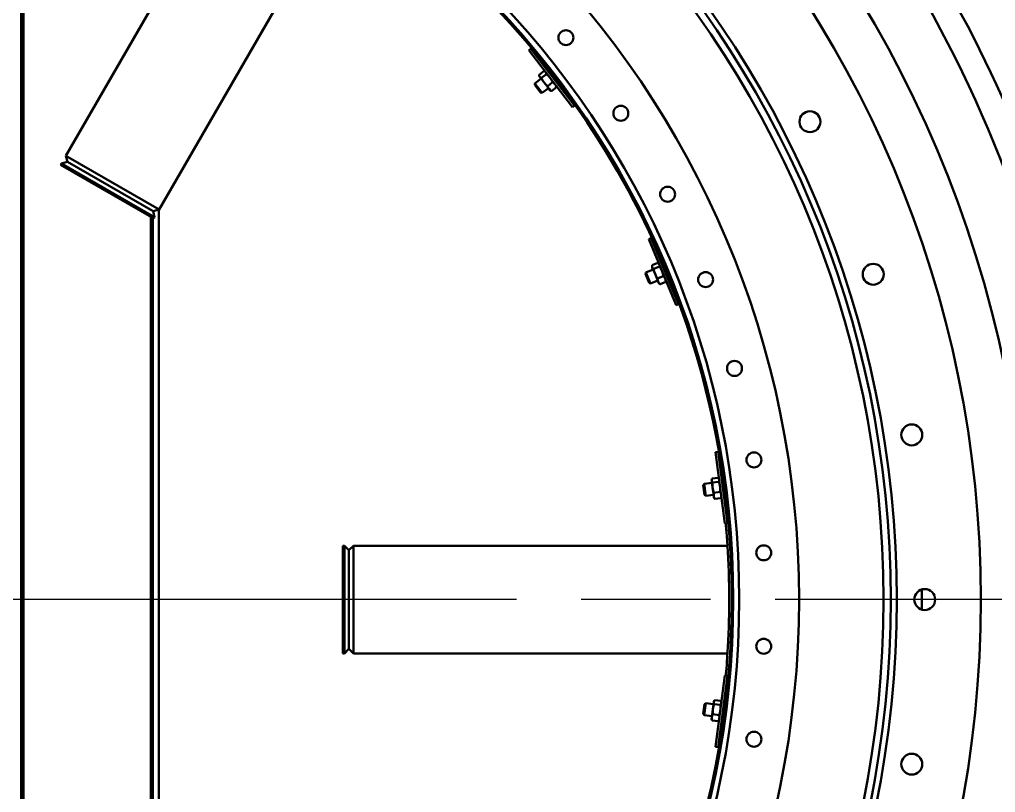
# Model space of a CAD drawing. Header units: inches. Extents: x 11 to 1621, y 11 to 1332.
# Drawn here: x 1253.37 to 1294.15, y 350.31 to 382.63 of the extents above; entities that cross this region are included whole.
import ezdxf

# ---------------------------------------------------------------- set-up
doc = ezdxf.new("R2010")
doc.units = ezdxf.units.IN
doc.header["$LTSCALE"] = 48
doc.header["$MEASUREMENT"] = 0
doc.linetypes.add('CHAIN', pattern=[0.7087, 0.4724, -0.0591, 0.1181, -0.0591])
doc.layers.add('Center Mark (ANSI)', color=7, linetype='Continuous', lineweight=25)
doc.layers.add('Visible (ANSI)', color=7, linetype='Continuous', lineweight=50)

msp = doc.modelspace()

# ---------------------------------------------------------------- linework, layer by layer
at = {"layer": 'Center Mark (ANSI)', "linetype": 'CHAIN', "ltscale": 0.952448}
msp.add_line((1338.941663, 358.380235), (1150.49666, 358.380235), dxfattribs=at)
at = {"layer": 'Visible (ANSI)'}
for p, q in [((1253.446979, 393.770084), (1253.446979, 322.990386)), ((1253.538693, 393.753764), (1253.538693, 323.006706)), ((1255.310922, 376.933996), (1263.127313, 390.472382)), ((1259.208037, 374.683996), (1267.024427, 388.222382)), ((1274.741696, 381.406748), (1274.654903, 381.340149)), ((1276.481188, 378.960089), (1274.654903, 381.340149)), ((1276.567981, 379.026688), (1274.741696, 381.406748)), ((1275.285238, 380.474244), (1275.079841, 380.316638)), ((1275.167536, 380.157915), (1274.906777, 379.957829)), ((1275.09144, 380.257085), (1275.084062, 380.290368)), ((1275.09144, 380.257085), (1275.108818, 380.234438)), ((1275.108818, 380.234438), (1275.289929, 379.99841)), ((1275.386114, 380.34278), (1275.180717, 380.185174)), ((1275.33976, 380.447627), (1275.309521, 380.463368)), ((1275.555235, 380.455408), (1275.502648, 380.415056)), ((1274.899191, 379.892528), (1274.906777, 379.957829)), ((1275.146119, 379.570725), (1274.899191, 379.892528)), ((1274.906777, 379.957829), (1275.211158, 379.561152)), ((1275.471916, 379.761239), (1275.211158, 379.561152)), ((1275.289929, 379.99841), (1275.500837, 379.723549)), ((1275.64746, 380.002187), (1275.442063, 379.844581)), ((1275.500837, 379.723549), (1275.548011, 379.66207)), ((1275.548011, 379.66207), (1275.578251, 379.646328)), ((1275.80793, 379.793058), (1275.602534, 379.635452)), ((1275.796331, 379.852612), (1275.80371, 379.819329)), ((1275.859616, 380.058731), (1275.807029, 380.01838)), ((1275.146119, 379.570725), (1275.211158, 379.561152)), ((1276.567981, 379.026688), (1276.481188, 378.960089)), ((1255.310922, 376.933996), (1259.208037, 374.683996)), ((1255.379552, 376.677866), (1255.310922, 376.933996)), ((1255.123422, 376.609237), (1255.092172, 376.55511)), ((1255.092172, 376.55511), (1258.989287, 374.30511)), ((1255.379552, 376.677866), (1255.123422, 376.609237)), ((1259.020537, 374.359237), (1255.123422, 376.609237)), ((1258.951907, 374.615366), (1255.379552, 376.677866)), ((1255.379552, 376.677866), (1258.951907, 374.615366)), ((1258.855266, 374.382487), (1258.855266, 342.377983)), ((1258.951907, 374.615366), (1259.208037, 374.683996)), ((1258.951907, 374.615366), (1259.020537, 374.359237)), ((1259.020537, 374.359237), (1258.989287, 374.30511)), ((1259.196979, 374.681033), (1259.196979, 342.079436)), ((1258.946979, 342.430934), (1258.946979, 374.329536)), ((1279.735891, 373.782157), (1279.6794, 373.755418)), ((1279.762833, 373.493041), (1279.66176, 373.451176)), ((1280.809811, 370.679537), (1279.66176, 373.451176)), ((1280.910883, 370.721403), (1279.762833, 373.493041)), ((1279.803105, 372.292031), (1279.804592, 372.32609)), ((1280.046504, 372.451633), (1279.807315, 372.352558)), ((1280.092279, 372.411811), (1280.067145, 372.434843)), ((1280.302426, 372.363558), (1280.241187, 372.338192)), ((1279.523052, 371.989654), (1279.547281, 372.050766)), ((1279.678277, 371.614907), (1279.523052, 371.989654)), ((1279.85094, 372.176546), (1279.547281, 372.050766)), ((1279.547281, 372.050766), (1279.738623, 371.588827)), ((1279.803105, 372.292031), (1279.814029, 372.265659)), ((1279.814029, 372.265659), (1279.92788, 371.990798)), ((1280.109917, 372.29854), (1279.870728, 372.199465)), ((1279.92788, 371.990798), (1280.060463, 371.670715)), ((1279.678277, 371.614907), (1279.738623, 371.588827)), ((1280.042282, 371.714607), (1279.738623, 371.588827)), ((1280.274206, 371.901911), (1280.035017, 371.802836)), ((1280.060463, 371.670715), (1280.090118, 371.599122)), ((1280.090118, 371.599122), (1280.115252, 371.57609)), ((1280.375082, 371.658375), (1280.135893, 371.5593)), ((1280.379292, 371.718902), (1280.377805, 371.684843)), ((1280.493768, 371.901618), (1280.432529, 371.876252)), ((1280.910883, 370.721403), (1280.809811, 370.679537)), ((1282.56466, 364.549422), (1282.456196, 364.535142)), ((1282.847775, 361.560808), (1282.456196, 364.535142)), ((1282.956239, 361.575087), (1282.56466, 364.549422)), ((1282.292716, 363.378912), (1282.302968, 363.411425)), ((1282.292716, 363.378912), (1282.296442, 363.350611)), ((1282.296442, 363.350611), (1282.335275, 363.055649)), ((1282.569129, 363.470079), (1282.312448, 363.436287)), ((1282.603038, 363.419767), (1282.584721, 363.448519)), ((1281.943945, 363.159321), (1281.983165, 363.21208)), ((1281.996889, 362.757168), (1281.943945, 363.159321)), ((1282.309032, 363.254981), (1281.983165, 363.21208)), ((1281.983165, 363.21208), (1282.048428, 362.716358)), ((1282.590758, 363.30579), (1282.334077, 363.271997)), ((1282.335275, 363.055649), (1282.380496, 362.712158)), ((1282.793536, 363.318768), (1282.727818, 363.310116)), ((1281.996889, 362.757168), (1282.048428, 362.716358)), ((1282.374295, 362.759259), (1282.048428, 362.716358)), ((1282.380496, 362.712158), (1282.390611, 362.635328)), ((1282.646794, 362.880155), (1282.390113, 362.846362)), ((1282.390611, 362.635328), (1282.408928, 362.606576)), ((1282.681201, 362.618809), (1282.42452, 362.585016)), ((1282.700933, 362.676183), (1282.690682, 362.64367)), ((1282.858799, 362.823045), (1282.793081, 362.814393)), ((1282.956239, 361.575087), (1282.847775, 361.560808)), ((1282.949289, 361.627876), (1282.987123, 361.631313)), ((1266.884479, 360.630235), (1266.884479, 356.130235)), ((1266.946979, 360.630235), (1266.884479, 360.630235)), ((1266.946979, 356.130235), (1266.946979, 360.630235)), ((1267.134479, 360.442735), (1266.946979, 360.630235)), ((1267.134479, 360.442735), (1267.321979, 360.630235)), ((1267.321979, 360.630235), (1267.321979, 356.130235)), ((1267.321979, 360.630235), (1282.954761, 360.630235)), ((1267.134479, 356.317735), (1267.134479, 360.442735)), ((1267.134479, 360.442735), (1267.134479, 356.317735)), ((1291.076979, 357.959514), (1291.076979, 358.800956)), ((1266.946979, 356.130235), (1266.884479, 356.130235)), ((1267.134479, 356.317735), (1266.946979, 356.130235)), ((1267.134479, 356.317735), (1267.321979, 356.130235)), ((1267.321979, 356.130235), (1282.954761, 356.130235)), ((1282.456196, 352.225327), (1282.847775, 355.199662)), ((1282.56466, 352.211048), (1282.956239, 355.185382)), ((1282.956239, 355.185382), (1282.847775, 355.199662)), ((1282.949289, 355.132593), (1282.987123, 355.129156)), ((1282.987123, 355.129156), (1282.949289, 355.132593)), ((1282.987123, 355.129156), (1282.949289, 355.132593)), ((1281.943945, 353.601148), (1281.996889, 354.003301)), ((1282.048428, 354.044112), (1281.983165, 353.548389)), ((1281.996889, 354.003301), (1282.048428, 354.044112)), ((1282.374295, 354.001211), (1282.048428, 354.044112)), ((1282.386885, 354.09684), (1282.348052, 353.801878)), ((1282.390611, 354.125141), (1282.386885, 354.09684)), ((1282.390611, 354.125141), (1282.408928, 354.153893)), ((1282.659572, 353.977372), (1282.402891, 354.011165)), ((1282.681201, 354.141661), (1282.42452, 354.175454)), ((1282.700933, 354.084287), (1282.690682, 354.1168)), ((1281.943945, 353.601148), (1281.983165, 353.548389)), ((1282.348052, 353.801878), (1282.302831, 353.458387)), ((1282.603536, 353.551737), (1282.346855, 353.585529)), ((1282.858799, 353.937425), (1282.793081, 353.946076)), ((1282.309032, 353.505488), (1281.983165, 353.548389)), ((1282.302831, 353.458387), (1282.292716, 353.381558)), ((1282.292716, 353.381558), (1282.302968, 353.349044)), ((1282.569129, 353.29039), (1282.312448, 353.324183)), ((1282.603038, 353.340703), (1282.584721, 353.311951)), ((1282.793536, 353.441702), (1282.727818, 353.450354)), ((1282.56466, 352.211048), (1282.456196, 352.225327)), ((1282.551979, 351.936017), (1282.613466, 351.92481))]:
    msp.add_line(p, q, dxfattribs=at)
for centre, radius in [((1247.196979, 358.380235), 48.3125), ((1247.196979, 358.380235), 46.34375), ((1247.196979, 358.380235), 42.829288), ((1247.196979, 358.380235), 42.579288), ((1247.196979, 358.380235), 42.279288), ((1247.196979, 358.380235), 38.75), ((1247.196979, 358.380235), 36.25), ((1247.196979, 358.380235), 36), ((1276.20227, 381.868256), 0.3125), ((1278.498542, 378.707707), 0.3125), ((1286.401267, 378.355817), 0.4375), ((1280.451869, 375.324447), 0.3125), ((1289.043466, 371.976983), 0.4375), ((1282.040847, 371.755543), 0.3125), ((1283.248069, 368.040095), 0.3125), ((1290.655266, 365.263351), 0.4375), ((1284.060308, 364.218812), 0.3125), ((1284.468664, 360.333561), 0.3125), ((1291.196979, 358.380235), 0.4375), ((1284.468664, 356.426909), 0.3125), ((1284.060308, 352.541657), 0.3125), ((1290.655266, 351.497118), 0.4375)]:
    msp.add_circle(centre, radius, dxfattribs=at)
for radius, start, end in [(35.9375, 25.33, 49.67), (51.6875, 10.1048255, 29.4399956), (50.625, 5.6709263, 29.5835118), (35.9375, 349.67, 25.33), (50.625, 330.4164882, 354.5628914), (35.9375, 325.33, 349.67)]:
    msp.add_arc((1247.196979, 358.380235), radius, start, end, dxfattribs=at)
for points, weights in [([(1275.357137, 380.424981), (1275.333729, 380.455487), (1275.285238, 380.474244)], [1, 1.0379548493, 1]), ([(1275.079841, 380.316638), (1275.085409, 380.264945), (1275.108818, 380.234438)], [1, 1.0379548493, 1]), ([(1275.108818, 380.234438), (1275.132226, 380.203932), (1275.180717, 380.185174)], [1, 1.0379548493, 1]), ([(1275.180717, 380.185174), (1275.229283, 380.077445), (1275.289929, 379.99841)], [1, 1.0379548493, 1]), ([(1275.386114, 380.34278), (1275.380546, 380.394474), (1275.357137, 380.424981)], [1, 1.0379548493, 1]), ([(1275.538248, 380.188952), (1275.477603, 380.267987), (1275.386114, 380.34278)], [1, 1.0379548493, 1]), ([(1275.64746, 380.002187), (1275.598894, 380.109917), (1275.538248, 380.188952)], [1, 1.0379548493, 1]), ([(1275.289929, 379.99841), (1275.350574, 379.919375), (1275.442063, 379.844581)], [1, 1.0379548493, 1]), ([(1275.442063, 379.844581), (1275.4636, 379.772077), (1275.500837, 379.723549)], [1, 1.0379548493, 1]), ([(1275.500837, 379.723549), (1275.538074, 379.67502), (1275.602534, 379.635452)], [1, 1.0379548493, 1]), ([(1275.749157, 379.914091), (1275.711919, 379.962619), (1275.64746, 380.002187)], [1, 1.0379548493, 1]), ([(1275.80793, 379.793058), (1275.786394, 379.865562), (1275.749157, 379.914091)], [1, 1.0379548493, 1]), ([(1275.80371, 379.819329), (1275.806415, 379.807127), (1275.80793, 379.793058)], [1.01477953359, 1.01005189042, 1]), ([(1275.602534, 379.635452), (1275.589337, 379.640557), (1275.578251, 379.646328)], [1, 1.01005189042, 1.01477953359]), ([(1279.807315, 372.352558), (1279.799314, 372.301184), (1279.814029, 372.265659)], [1, 1.0379548493, 1]), ([(1280.103203, 372.385439), (1280.088488, 372.420964), (1280.046504, 372.451633)], [1, 1.0379548493, 1]), ([(1280.109917, 372.29854), (1280.117918, 372.349914), (1280.103203, 372.385439)], [1, 1.0379548493, 1]), ([(1279.814029, 372.265659), (1279.828744, 372.230134), (1279.870728, 372.199465)], [1, 1.0379548493, 1]), ([(1279.870728, 372.199465), (1279.889757, 372.082836), (1279.92788, 371.990798)], [1, 1.0379548493, 1]), ([(1279.92788, 371.990798), (1279.966003, 371.89876), (1280.035017, 371.802836)], [1, 1.0379548493, 1]), ([(1280.217054, 372.110578), (1280.178931, 372.202616), (1280.109917, 372.29854)], [1, 1.0379548493, 1]), ([(1280.274206, 371.901911), (1280.255178, 372.01854), (1280.217054, 372.110578)], [1, 1.0379548493, 1]), ([(1280.035017, 371.802836), (1280.037054, 371.727228), (1280.060463, 371.670715)], [1, 1.0379548493, 1]), ([(1280.060463, 371.670715), (1280.083871, 371.614203), (1280.135893, 371.5593)], [1, 1.0379548493, 1]), ([(1280.135893, 371.5593), (1280.124467, 371.567646), (1280.115252, 371.57609)], [1, 1.01005189042, 1.01477953359]), ([(1280.349637, 371.790495), (1280.326228, 371.847008), (1280.274206, 371.901911)], [1, 1.0379548493, 1]), ([(1280.375082, 371.658375), (1280.373045, 371.733983), (1280.349637, 371.790495)], [1, 1.0379548493, 1]), ([(1280.377805, 371.684843), (1280.37726, 371.672357), (1280.375082, 371.658375)], [1.01477953359, 1.01005189042, 1]), ([(1282.312448, 363.436287), (1282.291423, 363.388735), (1282.296442, 363.350611)], [1, 1.0379548493, 1]), ([(1282.296442, 363.350611), (1282.301461, 363.312488), (1282.334077, 363.271997)], [1, 1.0379548493, 1]), ([(1282.606764, 363.391466), (1282.601745, 363.429589), (1282.569129, 363.470079)], [1, 1.0379548493, 1]), ([(1282.590758, 363.30579), (1282.611783, 363.353342), (1282.606764, 363.391466)], [1, 1.0379548493, 1]), ([(1282.334077, 363.271997), (1282.322271, 363.154418), (1282.335275, 363.055649)], [1, 1.0379548493, 1]), ([(1282.335275, 363.055649), (1282.348278, 362.95688), (1282.390113, 362.846362)], [1, 1.0379548493, 1]), ([(1282.645597, 363.096504), (1282.632594, 363.195273), (1282.590758, 363.30579)], [1, 1.0379548493, 1]), ([(1282.646794, 362.880155), (1282.6586, 362.997734), (1282.645597, 363.096504)], [1, 1.0379548493, 1]), ([(1282.390113, 362.846362), (1282.372512, 362.772804), (1282.380496, 362.712158)], [1, 1.0379548493, 1]), ([(1282.380496, 362.712158), (1282.38848, 362.651512), (1282.42452, 362.585016)], [1, 1.0379548493, 1]), ([(1282.42452, 362.585016), (1282.415643, 362.596035), (1282.408928, 362.606576)], [1, 1.01005189042, 1.01477953359]), ([(1282.690818, 362.753013), (1282.682834, 362.813658), (1282.646794, 362.880155)], [1, 1.0379548493, 1]), ([(1282.681201, 362.618809), (1282.698802, 362.692367), (1282.690818, 362.753013)], [1, 1.0379548493, 1]), ([(1282.690682, 362.64367), (1282.686923, 362.63175), (1282.681201, 362.618809)], [1.01477953359, 1.01005189042, 1]), ([(1282.402891, 354.011165), (1282.361056, 353.900647), (1282.348052, 353.801878)], [1, 1.0379548493, 1]), ([(1282.386885, 354.09684), (1282.381866, 354.058717), (1282.402891, 354.011165)], [1, 1.0379548493, 1]), ([(1282.42452, 354.175454), (1282.391904, 354.134964), (1282.386885, 354.09684)], [1, 1.0379548493, 1]), ([(1282.658375, 353.761023), (1282.671378, 353.859792), (1282.659572, 353.977372)], [1, 1.0379548493, 1]), ([(1282.659572, 353.977372), (1282.692188, 354.017862), (1282.697207, 354.055986)], [1, 1.0379548493, 1]), ([(1282.697207, 354.055986), (1282.702226, 354.094109), (1282.681201, 354.141661)], [1, 1.0379548493, 1]), ([(1282.346855, 353.585529), (1282.310815, 353.519033), (1282.302831, 353.458387)], [1, 1.0379548493, 1]), ([(1282.348052, 353.801878), (1282.335049, 353.703109), (1282.346855, 353.585529)], [1, 1.0379548493, 1]), ([(1282.603536, 353.551737), (1282.645371, 353.662254), (1282.658375, 353.761023)], [1, 1.0379548493, 1]), ([(1282.302831, 353.458387), (1282.294847, 353.397741), (1282.312448, 353.324183)], [1, 1.0379548493, 1]), ([(1282.312448, 353.324183), (1282.306726, 353.337125), (1282.302968, 353.349044)], [1, 1.01005189042, 1.01477953359]), ([(1282.569129, 353.29039), (1282.605169, 353.356887), (1282.613153, 353.417532)], [1, 1.0379548493, 1]), ([(1282.584721, 353.311951), (1282.578006, 353.30141), (1282.569129, 353.29039)], [1.01477953359, 1.01005189042, 1]), ([(1282.613153, 353.417532), (1282.621137, 353.478178), (1282.603536, 353.551737)], [1, 1.0379548493, 1])]:
    msp.add_rational_spline(points, weights, degree=2, dxfattribs=at)
msp.add_open_spline([(1282.883606, 355.194945), (1282.883718, 355.196199), (1282.883832, 355.197475), (1282.89088, 355.276529), (1282.904394, 355.428918), (1282.937896, 355.86698), (1282.957432, 356.148526), (1282.992784, 356.813558), (1283.008042, 357.192389), (1283.021317, 357.797551), (1283.024126, 358.005118), (1283.026065, 358.423631), (1283.025185, 358.633603), (1283.019838, 359.049184), (1283.015378, 359.253811), (1282.997361, 359.855757), (1282.979263, 360.227134), (1282.940694, 360.864308), (1282.920799, 361.123265), (1282.895868, 361.42742), (1282.888266, 361.514047), (1282.883648, 361.565528)], degree=3, knots=[1.5358627, 1.5358627, 1.5358627, 1.5358627, 1.587600717, 1.587600717, 4.689893262, 4.689893262, 7.786393195, 7.786393195, 10.933458792, 10.933458792, 12.523245516, 12.523245516, 14.115322635, 14.115322635, 15.711395981, 15.711395981, 18.960085674, 18.960085674, 22.223031188, 22.223031188, 24.353625932, 24.353625932, 24.353625932, 24.353625932], dxfattribs=at)

doc.saveas('drawing.dxf')
